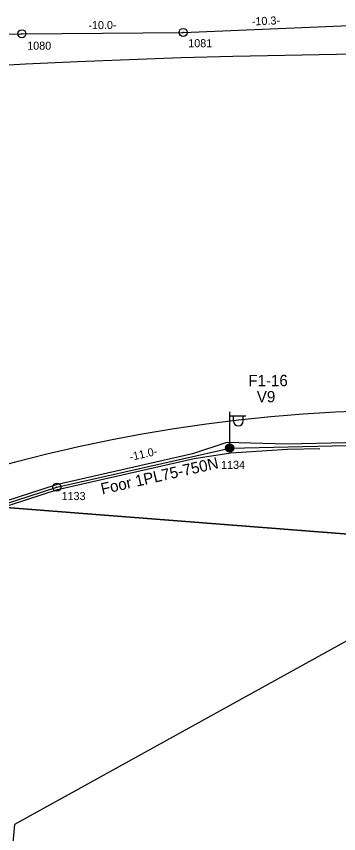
# Model space of a CAD drawing. Extents: x 528816 to 533196, y 6574767 to 6575847.
# Drawn here: x 532511.6 to 532531.6, y 6575156.5 to 6575207.2 of the extents above; entities that cross this region are included whole.
import ezdxf

# ---------------------------------------------------------------- set-up
doc = ezdxf.new("R2010")
doc.units = 0
for name, color, linetype in [('JOONSIDE', 7, 'Continuous'), ('KOORDPUNKT', 7, 'Continuous'), ('MOOTPIIR', 7, 'Continuous'), ('MPKAABEL', 7, 'Continuous'), ('PIIR', 7, 'Continuous'), ('POST', 7, 'Continuous'), ('TEE', 7, 'Continuous')]:
    doc.layers.add(name, color=color, linetype=linetype)

msp = doc.modelspace()

# ---------------------------------------------------------------- linework, layer by layer
at = {"layer": 'KOORDPUNKT'}
for centre, radius in [((532511.986, 6575206.077), 0.25), ((532511.986, 6575206.077), 0.025), ((532511.986, 6575206.077), 0.0221), ((532521.983, 6575206.156), 0.25), ((532521.983, 6575206.156), 0.025), ((532521.983, 6575206.156), 0.0221), ((532521.983, 6575206.156), 0.0191), ((532521.983, 6575206.156), 0.0161), ((532521.983, 6575206.156), 0.0132), ((532521.983, 6575206.156), 0.0102), ((532521.983, 6575206.156), 0.00726), ((532521.983, 6575206.156), 0.0043), ((532511.986, 6575206.077), 0.0191), ((532511.986, 6575206.077), 0.0161), ((532511.986, 6575206.077), 0.0132), ((532511.986, 6575206.077), 0.0102), ((532511.986, 6575206.077), 0.00726), ((532511.986, 6575206.077), 0.0043), ((532524.867, 6575180.394), 0.25), ((532524.867, 6575180.394), 0.025), ((532524.867, 6575180.394), 0.0221), ((532524.867, 6575180.394), 0.0191), ((532524.867, 6575180.394), 0.0161), ((532524.867, 6575180.394), 0.0132), ((532524.867, 6575180.394), 0.0102), ((532524.867, 6575180.394), 0.00726), ((532524.867, 6575180.394), 0.0043), ((532514.15, 6575177.968), 0.25), ((532514.15, 6575177.968), 0.025), ((532514.15, 6575177.968), 0.0221), ((532514.15, 6575177.968), 0.0191), ((532514.15, 6575177.968), 0.0161), ((532514.15, 6575177.968), 0.0132), ((532514.15, 6575177.968), 0.0102), ((532514.15, 6575177.968), 0.00726), ((532514.15, 6575177.968), 0.0043)]:
    msp.add_circle(centre, radius, dxfattribs=at)
at = {"layer": 'MOOTPIIR'}
msp.add_lwpolyline([(532847.876, 6575091.122), (532688.11, 6575148.656), (532541.177, 6575173.439), (532511.525, 6575157.064), (532508.87, 6575128.297), (532606.235, 6575053.946), (532663.768, 6575059.7), (532669.964, 6575040.669), (532610.66, 6575030.048), (532559.323, 6575061.912), (532549.144, 6575049.521), (532532.326, 6575061.47), (532542.505, 6575076.96), (532488.512, 6575124.757), (532473.907, 6575150.426), (532480.103, 6575172.112), (532395.13, 6575156.622), (532372.117, 6575138.919), (532335.384, 6575133.608), (532326.975, 6575157.507), (532011.424, 6575047.308)], dxfattribs=at)
at = {"layer": 'MPKAABEL'}
for points in [[(532509.801, 6575206.044), (532511.986, 6575206.077), (532521.983, 6575206.156), (532532.286, 6575206.597), (532538.671, 6575206.702), (532545.016, 6575206.59), (532549.775, 6575206.697), (532562.694, 6575206.433), (532573.09, 6575205.618), (532589.664, 6575204.055), (532609.756, 6575201.236), (532618.979, 6575199.815), (532626.929, 6575198.699), (532629.304, 6575198.417), (532631.251, 6575197.945), (532637.823, 6575196.41), (532645.305, 6575194.927), (532654.586, 6575193.055), (532660.909, 6575191.533)], [(532509.801, 6575206.044), (532511.986, 6575206.077), (532521.983, 6575206.156), (532532.286, 6575206.597), (532538.671, 6575206.702), (532545.016, 6575206.59), (532549.775, 6575206.697), (532562.694, 6575206.433), (532573.09, 6575205.618), (532589.664, 6575204.055), (532609.756, 6575201.236), (532618.979, 6575199.815), (532626.929, 6575198.699), (532629.304, 6575198.417), (532631.251, 6575197.945), (532637.823, 6575196.41), (532645.305, 6575194.927), (532654.586, 6575193.055), (532660.909, 6575191.533), (532662.618, 6575191.134), (532664.051, 6575190.689), (532668.479, 6575189.282), (532672.492, 6575187.735), (532672.762, 6575187.745)], [(532562.611, 6575180.939), (532539.381, 6575180.872), (532528.406, 6575180.624), (532524.693, 6575180.732), (532522.556, 6575180.025), (532514.11, 6575178.113), (532506.314, 6575175.584), (532496.711, 6575169.839), (532494.729, 6575168.86), (532493.483, 6575167.412), (532489.423, 6575160.347), (532487.247, 6575153.371)], [(532593.668, 6575177.62), (532592.85, 6575176.967), (532592.044, 6575176.896), (532583.741, 6575178.535), (532566.7, 6575179.868), (532564.175, 6575180.276), (532562.611, 6575180.939), (532539.381, 6575180.872), (532528.406, 6575180.624), (532524.693, 6575180.732), (532522.556, 6575180.025), (532514.11, 6575178.113), (532506.314, 6575175.584), (532496.711, 6575169.839), (532494.729, 6575168.86), (532493.483, 6575167.412), (532489.423, 6575160.347), (532487.247, 6575153.371)], [(532494.644, 6575168.396), (532496.828, 6575169.739), (532506.377, 6575175.447), (532514.15, 6575177.968), (532524.867, 6575180.394), (532539.383, 6575180.722), (532562.571, 6575180.789), (532564.009, 6575179.95), (532583.825, 6575178.241), (532592.977, 6575176.48), (532597.608, 6575175.522), (532602.87, 6575175.094), (532603.949, 6575176.019), (532605.224, 6575174.947), (532610.511, 6575174.202), (532615.046, 6575174.425), (532618.3, 6575174.326), (532621.547, 6575173.778), (532624.655, 6575172.943), (532632.92, 6575171.036), (532640.085, 6575169.751), (532643.313, 6575168.681), (532648.188, 6575168.175), (532659.43, 6575165.729)], [(532494.644, 6575168.396), (532496.828, 6575169.739), (532506.377, 6575175.447), (532514.15, 6575177.968), (532524.867, 6575180.394), (532539.383, 6575180.722), (532562.571, 6575180.789), (532564.009, 6575179.95), (532583.825, 6575178.241), (532592.977, 6575176.48), (532597.608, 6575175.522), (532602.87, 6575175.094), (532603.949, 6575176.019), (532605.224, 6575174.947), (532610.511, 6575174.202), (532615.046, 6575174.425), (532618.3, 6575174.326), (532621.547, 6575173.778), (532624.655, 6575172.943), (532632.92, 6575171.036), (532640.085, 6575169.751), (532643.313, 6575168.681), (532648.188, 6575168.175), (532659.43, 6575165.729)], [(532501.61, 6575173.143), (532506.439, 6575175.309), (532514.19, 6575177.823), (532522.663, 6575179.741), (532524.947, 6575180.088), (532528.449, 6575180.325), (532530.455, 6575180.37)]]:
    msp.add_lwpolyline(points, dxfattribs=at)
at = {"layer": 'PIIR'}
msp.add_lwpolyline([(532465.88, 6575147.94), (532447.55, 6575153.72), (532451.11, 6575171.25), (532468.29, 6575173.96), (532507.54, 6575176.98), (532558.23, 6575173.03), (532540.42, 6575149.85), (532532.41, 6575121.35), (532533.7, 6575087.08), (532509.5, 6575115.11)], close=True, dxfattribs=at)
msp.add_lwpolyline([(532465.88, 6575147.94), (532447.55, 6575153.72), (532451.11, 6575171.25), (532468.29, 6575173.96), (532507.54, 6575176.98), (532558.23, 6575173.03), (532540.42, 6575149.85), (532532.41, 6575121.35), (532533.7, 6575087.08), (532509.5, 6575115.11)], close=True, dxfattribs=at)
msp.add_lwpolyline([(532465.88, 6575147.94), (532509.5, 6575115.11), (532533.7, 6575087.08), (532532.41, 6575121.35), (532540.42, 6575149.85), (532558.23, 6575173.03), (532507.54, 6575176.98), (532468.29, 6575173.96)], dxfattribs=at)
msp.add_lwpolyline([(532465.88, 6575147.94), (532509.5, 6575115.11), (532533.7, 6575087.08), (532532.41, 6575121.35), (532540.42, 6575149.85), (532558.23, 6575173.03), (532507.54, 6575176.98), (532468.29, 6575173.96)], dxfattribs=at)
at = {"layer": 'POST'}
for p, q in [((532524.867, 6575180.644), (532524.867, 6575182.644)), ((532524.867, 6575182.394), (532525.867, 6575182.394)), ((532525.094, 6575182.073), (532525.094, 6575182.394)), ((532525.706, 6575182.073), (532525.706, 6575182.394)), ((532524.867, 6575180.394), (532524.867, 6575180.394))]:
    msp.add_line(p, q, dxfattribs=at)
for radius in [0.25, 0.225, 0.2, 0.175, 0.15, 0.125, 0.1, 0.075, 0.05, 0.025]:
    msp.add_circle((532524.867, 6575180.394), radius, dxfattribs=at)
msp.add_arc((532525.4, 6575182.073), 0.306, 180, 0, dxfattribs=at)
at = {"layer": 'TEE'}
for centre, radius, start, end in [((532537.301, 6574705.417), 499.4, 76.26128, 99.90667), ((532536.667, 6575083.755), 99, 90.11217, 108.75574)]:
    msp.add_arc(centre, radius, start, end, dxfattribs=at)

# ---------------------------------------------------------------- texts
at = {"layer": 'JOONSIDE'}
for s, rotation, p in [('-10.3-', 2.4509, (532526.25, 6575206.589)), ('-10.0-', 0.4528, (532516.108, 6575206.36)), ('-11.0-', 12.7563, (532518.719, 6575179.591))]:
    msp.add_text(s, height=0.5, rotation=rotation, dxfattribs=at).set_placement(p)
at = {"layer": 'KOORDPUNKT'}
for s, p in [('1080', (532512.316, 6575205.087)), ('1081', (532522.298, 6575205.241)), ('1134', (532524.333, 6575179.101)), ('1133', (532514.445, 6575177.167))]:
    msp.add_text(s, height=0.5, dxfattribs=at).set_placement(p)
at = {"layer": 'MPKAABEL'}
msp.add_text('Foor 1PL75-750N', height=0.7, rotation=12.7563, dxfattribs=at).set_placement((532516.965, 6575177.511))
at = {"layer": 'POST'}
for s, p in [('F1-16', (532526.023, 6575184.228)), ('V9', (532526.548, 6575183.228))]:
    msp.add_text(s, height=0.7, dxfattribs=at).set_placement(p)

doc.saveas('drawing.dxf')
